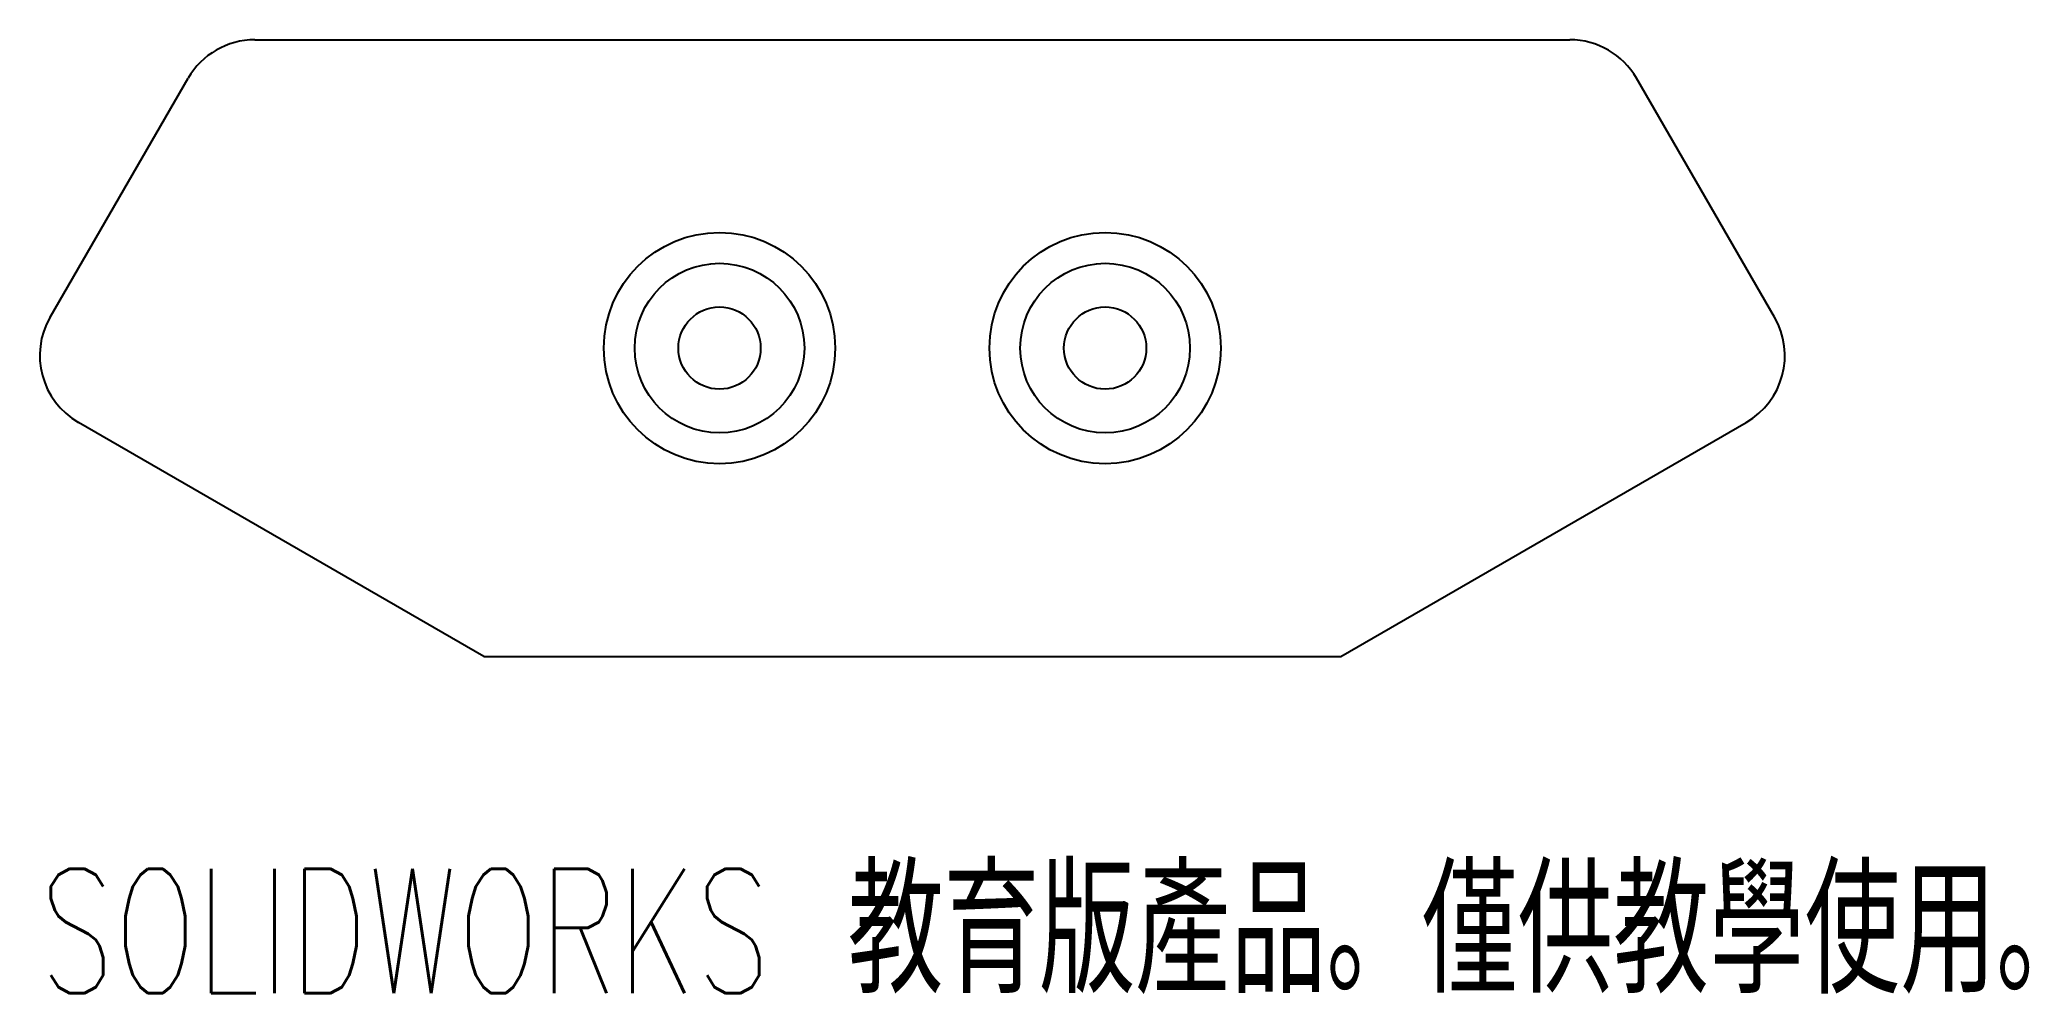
# Paper-space layout '_下視' of a CAD drawing. Header units: millimetres. Extents: x -8.9 to 68.4, y -33.2 to 4.
import ezdxf

# ---------------------------------------------------------------- set-up
doc = ezdxf.new("R2010")
doc.units = ezdxf.units.MM
doc.styles.add('SLDTEXTSTYLE0', font='TXT', dxfattribs={"width": 0.7, "bigfont": 'bigfont'})

psp = doc.layouts.new('_下視')

# ---------------------------------------------------------------- linework, layer by layer
at = {"color": 7, "linetype": 'Continuous', "lineweight": 25}
for p, q in [((-0.577, 4), (50.577, 4)), ((-8.541, -6.793), (-3.175, 2.5)), ((58.541, -6.793), (53.175, 2.5)), ((8.333, -20), (-7.443, -10.892)), ((41.667, -20), (57.443, -10.892)), ((8.333, -20), (41.667, -20))]:
    psp.add_line(p, q, dxfattribs=at)
for centre, radius in [((17.5, -8), 4.5), ((32.5, -8), 4.5), ((17.5, -8), 3.3), ((32.5, -8), 3.3), ((17.5, -8), 1.6), ((32.5, -8), 1.6)]:
    psp.add_circle(centre, radius, dxfattribs=at)
for centre, start, end in [((-0.577, 1), 90, 150), ((50.577, 1), 30, 90), ((-5.943, -8.293), 150, 240), ((55.943, -8.293), 300, 30)]:
    psp.add_arc(centre, 3, start, end, dxfattribs=at)

# ---------------------------------------------------------------- texts
at = {"color": 7, "linetype": 'Continuous', "insert": (-8.943, -28.27), "char_height": 4.83362, "attachment_point": 1, "style": 'SLDTEXTSTYLE0'}
psp.add_mtext('SOLIDWORKS 教育版產品。僅供教學使用。', dxfattribs=at)

doc.saveas('drawing.dxf')
